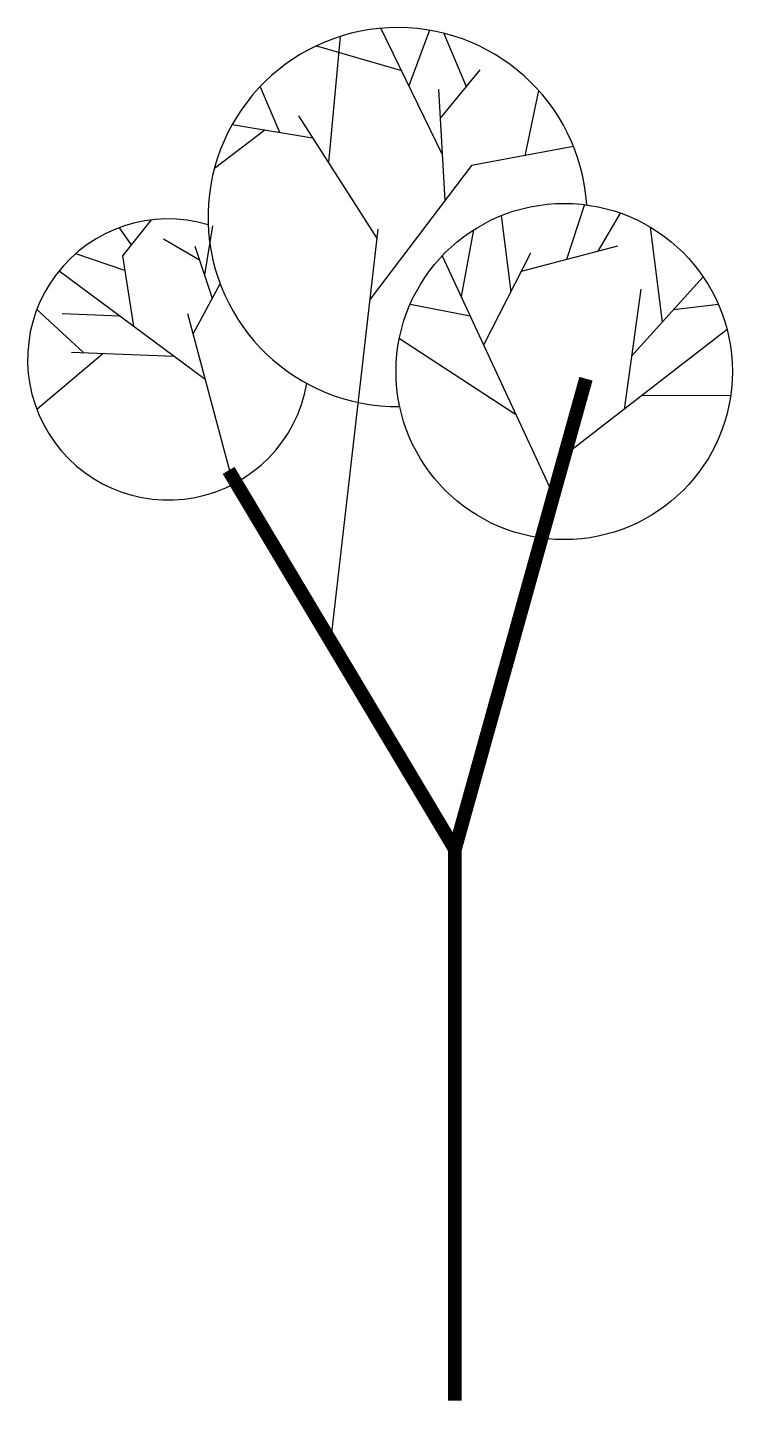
# Model space of a CAD drawing. Extents: x 8133 to 10303, y -20948 to -16699.
import ezdxf

# ---------------------------------------------------------------- set-up
doc = ezdxf.new("R2010")
doc.units = 0
doc.layers.get('0').update_dxf_attribs({"linetype": 'CONTINUOUS'})

msp = doc.modelspace()

# ---------------------------------------------------------------- linework, layer by layer
at = {"color": 0}
for p, q in [((9095.5, -16726.5), (9059.6, -17114.7)), ((9220.8, -16701.3), (9410.1, -17089.6)), ((9371, -16707.4), (9307.3, -16878.6)), ((9415.3, -16716.7), (9483.3, -16880.7)), ((9023.1, -16755), (9284.1, -16831.1)), ((9525.4, -16829.2), (9403.9, -16977.9)), ((8849.2, -16881), (8908.5, -17021.2)), ((9398.9, -16888.8), (9418.1, -17231.9)), ((9706.6, -16892.5), (9664.4, -17093.4)), ((8967.7, -16970.5), (9209.5, -17349.8)), ((8708.8, -17132), (8863.9, -17013.8)), ((8763.6, -16997.2), (9010.9, -17038.2)), ((9814.3, -17065.5), (9499.9, -17124.1)), ((9499.9, -17124.1), (9188.3, -17534.8)), ((9847.5, -17244.1), (9792.2, -17413.4)), ((8513.5, -17291.3), (8425.1, -17401.4)), ((9591.5, -17278.1), (9621.1, -17512.5)), ((9889.7, -17387.5), (9959.1, -17270.4)), ((8415.2, -17315.3), (8451.9, -17368)), ((8702.2, -17309.9), (8677.8, -17460.8)), ((9067.2, -18590), (9213, -17319.7)), ((9506.4, -17322), (9467.8, -17526.9)), ((10050.5, -17313.4), (10087.1, -17606.6)), ((8551.6, -17349.4), (8662.3, -17413.9)), ((8648.3, -17371.8), (8701.6, -17532.5)), ((9949, -17371.8), (9652.8, -17450.3)), ((8281.4, -17395.1), (8432.2, -17446.1)), ((8425.1, -17401.4), (8459.6, -17618)), ((9409.8, -17401.8), (9752.1, -18140.3)), ((9681.5, -17394), (9537.4, -17677)), ((8230.6, -17447.7), (8679.9, -17781.8)), ((8726, -17486.9), (8642.6, -17642.7)), ((10020.8, -17505), (9969.5, -17874.7)), ((10213.6, -17467), (9992.2, -17711.3)), ((8161.8, -17567.1), (8306, -17700)), ((8239.4, -17579.7), (8417.9, -17587)), ((8625.7, -17579.7), (8757.5, -18071.5)), ((9311.2, -17550.3), (9495.7, -17587.1)), ((10260.1, -17551.4), (10122.3, -17567.8)), ((10286.7, -17628.7), (9786.6, -18016.5)), ((9277.9, -17656.1), (9635.6, -17889)), ((8161.6, -17874.5), (8365.5, -17702.4)), ((8269, -17698.6), (8584.9, -17711.1)), ((10297.8, -17832.5), (10024.6, -17832))]:
    msp.add_line(p, q, dxfattribs=at)
at = {"color": 0, "const_width": 42.2}
for points in [[(9852.3, -17780.3), (9449, -19229.4)], [(8752.3, -18062.7), (9449, -19229.4)], [(9449, -19229.4), (9449, -20927.1)]]:
    msp.add_lwpolyline(points, dxfattribs=at)
at = {"color": 0}
msp.add_circle((9785.4, -17758.1), 517.7, dxfattribs=at)
for centre, radius, start, end in [((9272.6, -17282.6), 583.6, 3.6827, 270.6363), ((8566.4, -17721), 432.9, 73.4723, 350.1889)]:
    msp.add_arc(centre, radius, start, end, dxfattribs=at)

doc.saveas('drawing.dxf')
